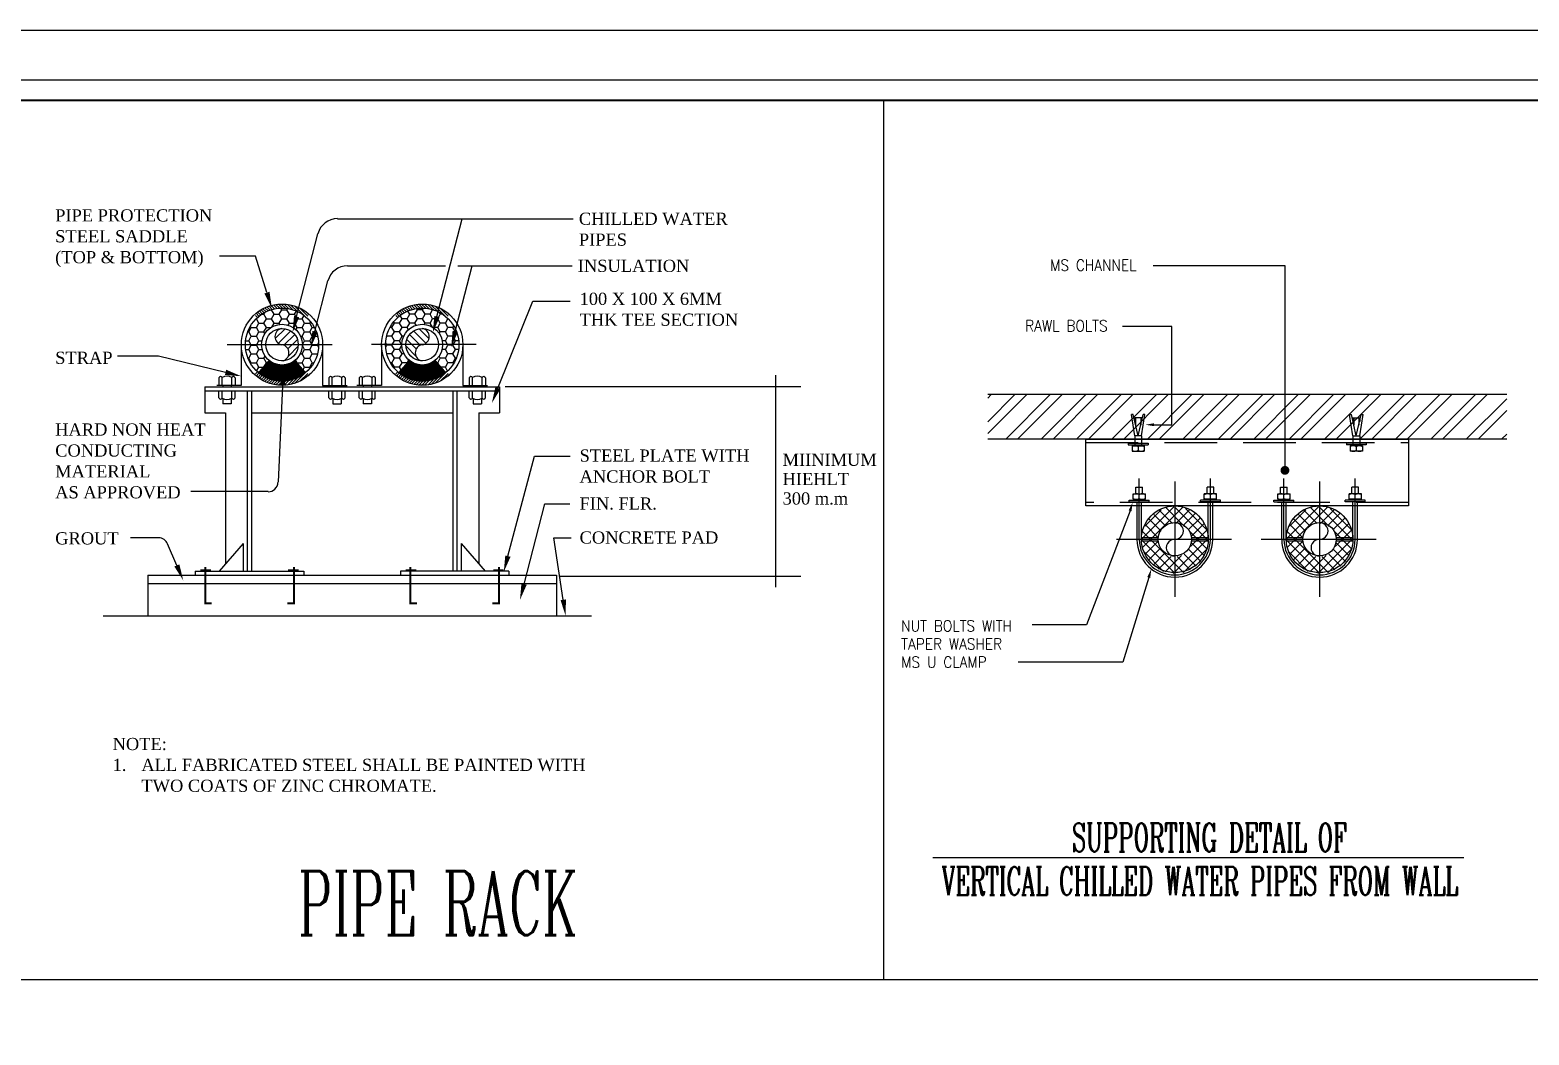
# Model space of a CAD drawing. Extents: x -730 to 2784, y 160 to 852.
# Drawn here: x -718.36 to -704.08, y 188.6 to 198.18 of the extents above; entities that cross this region are included whole.
import ezdxf
from ezdxf.enums import TextEntityAlignment as Align

# ---------------------------------------------------------------- set-up
doc = ezdxf.new("R2010")
doc.units = 0
doc.header["$MEASUREMENT"] = 0
for name, pattern in [('CENTER', [50.8, 31.75, -6.35, 6.35, -6.35]), ('DASHED', [0.75, 0.5, -0.25]), ('HIDDEN', [0.375, 0.25, -0.125]), ('MCEN1', [1.75, 1, -0.75])]:
    doc.linetypes.add(name, pattern=pattern)
for name, color, linetype in [('04_AC-R.DUCT', 6, 'Continuous'), ('1', 1, 'Continuous'), ('14', 14, 'Continuous'), ('6', 6, 'Continuous'), ('7', 7, 'Continuous'), ('fram', 252, 'Continuous'), ('M-DET-DRWG', 2, 'Continuous'), ('M-DET-TEXT', 3, 'Continuous'), ('M_HV_TABLE', 140, 'Continuous'), ('M_HV_TEXT', 7, 'Continuous'), ('WALL', 4, 'Continuous')]:
    doc.layers.add(name, color=color, linetype=linetype)
doc.layers.add('2', color=2, linetype='Continuous', lineweight=25)
doc.layers.add('3', color=3, linetype='Continuous', lineweight=25)
doc.styles.add('MOST', font='romanc.shx')
doc.styles.add('RT1', font='ROMANS', dxfattribs={"width": 0.9})
doc.styles.get("Standard").update_dxf_attribs({"font": 'TIMES.TTF'})

# ---------------------------------------------------------------- blocks, each defined once
blk = doc.blocks.new('*X309')
at = {"color": 0}
for p, q in [((345.08, 337.13), (351.18, 343.23)), ((345.08, 334.48), (353.84, 343.23)), ((345.08, 342.43), (345.88, 343.23)), ((349.14, 333.23), (359.14, 343.23)), ((351.79, 333.23), (361.79, 343.23)), ((357.09, 333.23), (367.09, 343.23)), ((359.75, 333.23), (369.75, 343.23)), ((365.05, 333.23), (375.05, 343.23)), ((367.7, 333.23), (377.7, 343.23)), ((373, 333.23), (383, 343.23)), ((375.65, 333.23), (385.65, 343.23)), ((380.96, 333.23), (390.96, 343.23)), ((383.61, 333.23), (393.61, 343.23)), ((388.91, 333.23), (398.91, 343.23)), ((391.56, 333.23), (401.56, 343.23)), ((396.87, 333.23), (406.87, 343.23)), ((399.52, 333.23), (409.52, 343.23)), ((404.82, 333.23), (414.82, 343.23)), ((407.47, 333.23), (417.47, 343.23)), ((412.78, 333.23), (422.78, 343.23)), ((415.43, 333.23), (425.43, 343.23)), ((420.73, 333.23), (430.73, 343.23)), ((423.38, 333.23), (433.38, 343.23)), ((428.69, 333.23), (438.69, 343.23)), ((431.34, 333.23), (441.34, 343.23)), ((436.64, 333.23), (446.64, 343.23)), ((439.29, 333.23), (449.29, 343.23)), ((444.6, 333.23), (454.6, 343.23)), ((447.25, 333.23), (457.25, 343.23)), ((452.55, 333.23), (461.64, 342.32)), ((455.2, 333.23), (461.64, 339.67)), ((460.51, 333.23), (461.64, 334.36))]:
    blk.add_line(p, q, dxfattribs=at)
blk = doc.blocks.new('*X308')
at = {"color": 0}
for p, q in [((74.41, 507.16), (81.59, 514.34)), ((74.59, 505.21), (83.54, 514.17)), ((75.08, 509.95), (78.8, 513.67)), ((79.79, 509.94), (77.11, 512.61)), ((81.3, 510.55), (78.38, 513.47)), ((84.04, 509.93), (79.9, 514.07)), ((89.4, 506.69), (81.75, 514.34)), ((82.08, 510.59), (85.12, 513.62)), ((83.73, 510.12), (86.44, 512.82)), ((89.03, 509.18), (84.24, 513.97)), ((84.87, 509.14), (87.54, 511.8)), ((83.78, 499.58), (74.64, 508.72)), ((78.18, 507.3), (75.23, 510.26)), ((78.74, 508.86), (76.06, 511.54)), ((89.13, 504.84), (84.99, 508.98)), ((85.36, 505.38), (89.06, 509.09)), ((85.56, 507.7), (88.42, 510.56)), ((81.9, 499.35), (74.41, 506.84)), ((75.13, 503.63), (78.16, 506.67)), ((75.93, 502.31), (78.63, 505.02)), ((81.46, 499.36), (89.39, 507.29)), ((88.53, 503.32), (85.61, 506.24)), ((79.31, 499.81), (74.87, 504.25)), ((76.95, 501.22), (79.61, 503.88)), ((78.19, 500.33), (81.05, 503.19)), ((79.67, 499.69), (83.37, 503.39)), ((85.32, 500.17), (82.36, 503.12)), ((83.81, 499.59), (89.16, 504.94)), ((86.61, 501), (83.92, 503.68)), ((87.67, 502.05), (85, 504.73))]:
    blk.add_line(p, q, dxfattribs=at)
blk = doc.blocks.new('*X290')
at = {"color": 0}
for p, q in [((107.16, 172.63), (109.6, 175.07)), ((107.92, 171.52), (110.94, 174.54)), ((109.29, 171.02), (111.93, 173.66)), ((110.28, 170.14), (112.6, 172.46)), ((110.38, 168.36), (112.8, 170.79)), ((109.18, 167.17), (109.3, 167.29))]:
    blk.add_line(p, q, dxfattribs=at)
blk = doc.blocks.new('*X292')
at = {"color": 0}
for p, q in [((78.3, 170.22), (78.8, 170.73)), ((78.48, 169.69), (79.19, 170.4)), ((78.87, 169.38), (79.59, 170.1)), ((79.29, 169.09), (80.01, 169.81)), ((88.03, 167.93), (90.56, 170.46)), ((89.23, 168.43), (91.17, 170.37)), ((91.24, 169.72), (91.5, 169.99)), ((79.72, 168.82), (80.45, 169.55)), ((80.17, 168.56), (80.92, 169.31)), ((80.65, 168.33), (81.41, 169.09)), ((81.14, 168.12), (81.92, 168.89)), ((81.66, 167.93), (82.46, 168.73)), ((82.2, 167.76), (83.03, 168.59)), ((82.77, 167.62), (83.64, 168.49)), ((83.37, 167.52), (84.28, 168.43)), ((84, 167.44), (84.97, 168.41)), ((84.68, 167.41), (85.72, 168.45)), ((85.4, 167.42), (86.55, 168.57)), ((86.18, 167.5), (87.49, 168.81)), ((87.05, 167.66), (88.64, 169.25))]:
    blk.add_line(p, q, dxfattribs=at)
blk = doc.blocks.new('*X291')
at = {"color": 0}
for p, q in [((102.47, 177.54), (102.5, 177.54)), ((102.5, 177.54), (102.54, 177.6)), ((103.12, 176.45), (102.5, 177.54)), ((103.79, 178.62), (104.37, 178.62)), ((104.37, 178.62), (104.68, 179.15)), ((105, 177.54), (104.37, 178.62)), ((104.37, 176.45), (105, 177.54)), ((105, 177.54), (106.25, 177.54)), ((106, 179.7), (106.25, 179.7)), ((106.25, 179.7), (106.3, 179.79)), ((106.87, 178.62), (106.25, 179.7)), ((106.25, 177.54), (106.87, 178.62)), ((106.87, 176.45), (106.25, 177.54)), ((106.87, 178.62), (108.12, 178.62)), ((108.12, 178.62), (108.75, 179.7)), ((108.75, 177.54), (108.12, 178.62)), ((108.12, 176.45), (108.75, 177.54)), ((108.75, 179.7), (108.49, 180.15)), ((108.75, 179.7), (110, 179.7)), ((108.75, 177.54), (110, 177.54)), ((110, 179.7), (110.2, 180.04)), ((110.62, 178.62), (110, 179.7)), ((110, 177.54), (110.62, 178.62)), ((110.62, 176.45), (110, 177.54)), ((110.62, 178.62), (111.87, 178.62)), ((111.87, 178.62), (112.34, 179.43)), ((112.5, 177.54), (111.87, 178.62)), ((111.87, 176.45), (112.5, 177.54)), ((112.5, 177.54), (113.75, 177.54)), ((113.75, 177.54), (114.22, 178.35)), ((114.37, 176.45), (113.75, 177.54)), ((100.38, 174.29), (100.62, 174.29)), ((100.62, 174.29), (101.25, 175.37)), ((101.25, 173.21), (100.62, 174.29)), ((101.25, 175.37), (101.05, 175.71)), ((101.25, 175.37), (102.5, 175.37)), ((102.5, 175.37), (103.12, 176.45)), ((103.12, 174.29), (102.5, 175.37)), ((102.5, 173.21), (103.12, 174.29)), ((103.12, 176.45), (104.37, 176.45)), ((103.12, 174.29), (104.37, 174.29)), ((105, 175.37), (104.37, 176.45)), ((104.37, 174.29), (105, 175.37)), ((104.62, 173.87), (104.37, 174.29)), ((105, 175.37), (106.13, 175.37)), ((106.31, 175.48), (106.87, 176.45)), ((106.87, 176.45), (108.12, 176.45)), ((108.31, 176.13), (108.12, 176.45)), ((110.32, 175.92), (110.62, 176.45)), ((110.62, 176.45), (111.87, 176.45)), ((112.5, 175.37), (111.87, 176.45)), ((112.19, 174.84), (112.5, 175.37)), ((112.5, 175.37), (113.75, 175.37)), ((113.75, 175.37), (114.37, 176.45)), ((114.37, 174.29), (113.75, 175.37)), ((113.75, 173.21), (114.37, 174.29)), ((114.37, 176.45), (115.62, 176.45)), ((114.37, 174.29), (115.62, 174.29)), ((115.62, 176.45), (115.82, 176.8)), ((116.25, 175.37), (115.62, 176.45)), ((115.62, 174.29), (116.25, 175.37)), ((116.25, 173.21), (115.62, 174.29)), ((116.25, 175.37), (116.76, 175.37)), ((117.5, 173.21), (117.55, 173.3)), ((99.87, 172.12), (100.62, 172.12)), ((99.89, 169.96), (100.62, 169.96)), ((100.62, 172.12), (101.25, 173.21)), ((101.25, 171.04), (100.62, 172.12)), ((100.62, 169.96), (101.25, 171.04)), ((101.25, 168.87), (100.62, 169.96)), ((101.25, 173.21), (102.5, 173.21)), ((101.25, 171.04), (102.5, 171.04)), ((103.12, 172.12), (102.5, 173.21)), ((102.5, 171.04), (103.12, 172.12)), ((103.12, 169.96), (102.5, 171.04)), ((102.5, 168.87), (103.12, 169.96)), ((103.12, 172.12), (103.91, 172.12)), ((103.12, 169.96), (103.96, 169.96)), ((113.37, 173.21), (113.75, 173.21)), ((114.37, 172.12), (113.75, 173.21)), ((113.75, 168.87), (114.37, 169.96)), ((113.81, 171.15), (114.37, 172.12)), ((114.37, 169.96), (113.81, 170.94)), ((114.37, 172.12), (115.62, 172.12)), ((114.37, 169.96), (115.62, 169.96)), ((115.62, 172.12), (116.25, 173.21)), ((116.25, 171.04), (115.62, 172.12)), ((115.62, 169.96), (116.25, 171.04)), ((116.25, 168.87), (115.62, 169.96)), ((116.25, 173.21), (117.5, 173.21)), ((116.25, 171.04), (117.5, 171.04)), ((117.62, 172.99), (117.5, 173.21)), ((117.5, 171.04), (117.8, 171.57)), ((117.79, 170.53), (117.5, 171.04)), ((100.46, 167.79), (100.62, 167.79)), ((100.62, 167.79), (101.25, 168.87)), ((101.25, 166.71), (100.62, 167.79)), ((101.12, 166.48), (101.25, 166.71)), ((101.25, 168.87), (102.5, 168.87)), ((101.25, 166.71), (102.5, 166.71)), ((103.12, 167.79), (102.5, 168.87)), ((102.5, 166.71), (103.12, 167.79)), ((103.12, 165.63), (102.5, 166.71)), ((103.12, 167.79), (104.37, 167.79)), ((104.37, 167.79), (104.69, 168.33)), ((105, 166.71), (104.37, 167.79)), ((104.37, 165.63), (105, 166.71)), ((105, 166.71), (106.25, 166.71)), ((106.25, 166.71), (106.31, 166.82)), ((106.87, 165.63), (106.25, 166.71)), ((108.12, 165.63), (108.44, 166.17)), ((110.62, 165.63), (110.21, 166.35)), ((111.87, 165.63), (112.5, 166.71)), ((112.5, 166.71), (112.11, 167.39)), ((112.5, 166.71), (113.75, 166.71)), ((113.27, 168.87), (113.75, 168.87)), ((114.37, 167.79), (113.75, 168.87)), ((113.75, 166.71), (114.37, 167.79)), ((114.37, 165.63), (113.75, 166.71)), ((114.37, 167.79), (115.62, 167.79)), ((115.62, 167.79), (116.25, 168.87)), ((116.25, 166.71), (115.62, 167.79)), ((115.62, 165.63), (116.25, 166.71)), ((116.25, 168.87), (117.5, 168.87)), ((116.25, 166.71), (116.64, 166.71)), ((117.5, 168.87), (117.54, 168.94)), ((117.51, 168.85), (117.5, 168.87)), ((102.57, 164.67), (103.12, 165.63)), ((103.12, 165.63), (104.37, 165.63)), ((104.14, 163.46), (104.37, 163.46)), ((105, 164.54), (104.37, 165.63)), ((104.37, 163.46), (105, 164.54)), ((104.49, 163.26), (104.37, 163.46)), ((105, 164.54), (106.25, 164.54)), ((106.25, 164.54), (106.87, 165.63)), ((106.87, 163.46), (106.25, 164.54)), ((106.32, 162.5), (106.87, 163.46)), ((106.87, 165.63), (108.12, 165.63)), ((106.87, 163.46), (108.12, 163.46)), ((108.75, 164.54), (108.12, 165.63)), ((108.12, 163.46), (108.75, 164.54)), ((108.75, 162.38), (108.12, 163.46)), ((108.62, 162.15), (108.75, 162.38)), ((108.75, 164.54), (110, 164.54)), ((108.75, 162.38), (110, 162.38)), ((110, 164.54), (110.62, 165.63)), ((110.62, 163.46), (110, 164.54)), ((110, 162.38), (110.62, 163.46)), ((110.08, 162.24), (110, 162.38)), ((110.62, 165.63), (111.87, 165.63)), ((110.62, 163.46), (111.87, 163.46)), ((112.5, 164.54), (111.87, 165.63)), ((111.87, 163.46), (112.5, 164.54)), ((112.24, 162.83), (111.87, 163.46)), ((112.5, 164.54), (113.75, 164.54)), ((113.75, 164.54), (114.37, 165.63)), ((114.13, 163.89), (113.75, 164.54)), ((114.37, 165.63), (115.62, 165.63)), ((115.75, 165.41), (115.62, 165.63))]:
    blk.add_line(p, q, dxfattribs=at)

msp = doc.modelspace()

# ---------------------------------------------------------------- linework, layer by layer
at = {"layer": '04_AC-R.DUCT', "color": 0, "ltscale": 50}
msp.add_line((-710.227, 189.123), (-710.227, 197.506), dxfattribs=at)
at = {"layer": '1'}
for p, q in [((-707.836, 194.307, 3.921), (-707.868, 194.509, 3.921)), ((-707.852, 194.509, 3.921), (-707.868, 194.509, 3.921)), ((-707.805, 194.307, 3.921), (-707.852, 194.509, 3.921)), ((-707.836, 194.477, 3.921), (-707.836, 194.443, 3.921)), ((-707.773, 194.477, 3.921), (-707.836, 194.477, 3.921)), ((-707.829, 194.477, 3.921), (-707.829, 194.41, 3.921)), ((-707.805, 194.307, 3.921), (-707.757, 194.509, 3.921)), ((-707.78, 194.477, 3.921), (-707.78, 194.41, 3.921)), ((-707.773, 194.307, 3.921), (-707.741, 194.509, 3.921)), ((-707.773, 194.477, 3.921), (-707.773, 194.443, 3.921)), ((-707.741, 194.509, 3.921), (-707.757, 194.509, 3.921)), ((-705.758, 194.307, 3.921), (-705.79, 194.509, 3.921)), ((-705.79, 194.509, 3.921), (-705.773, 194.509, 3.921)), ((-705.726, 194.307, 3.921), (-705.773, 194.509, 3.921)), ((-705.758, 194.477, 3.921), (-705.694, 194.477, 3.921)), ((-705.758, 194.477, 3.921), (-705.758, 194.443, 3.921)), ((-705.75, 194.477, 3.921), (-705.75, 194.41, 3.921)), ((-705.726, 194.307, 3.921), (-705.679, 194.509, 3.921)), ((-705.702, 194.477, 3.921), (-705.702, 194.41, 3.921)), ((-705.694, 194.307, 3.921), (-705.662, 194.509, 3.921)), ((-705.694, 194.477, 3.921), (-705.694, 194.443, 3.921)), ((-705.679, 194.509, 3.921), (-705.662, 194.509, 3.921)), ((-707.773, 194.307, 3.921), (-707.836, 194.307, 3.921)), ((-707.836, 194.307, 3.921), (-707.836, 194.213, 3.921)), ((-707.773, 194.307, 3.921), (-707.773, 194.213, 3.921)), ((-705.758, 194.307, 3.921), (-705.758, 194.213, 3.921)), ((-705.758, 194.307, 3.921), (-705.694, 194.307, 3.921)), ((-705.694, 194.307, 3.921), (-705.694, 194.213, 3.921)), ((-707.815, 193.321, 3.921), (-707.815, 193.679, 3.921)), ((-707.773, 193.321, 3.921), (-707.773, 193.679, 3.921)), ((-707.137, 193.321, 3.921), (-707.137, 193.679, 3.921)), ((-707.094, 193.319, 3.921), (-707.094, 193.679, 3.921)), ((-706.437, 193.321, 3.921), (-706.437, 193.679, 3.921)), ((-706.394, 193.321, 3.921), (-706.394, 193.679, 3.921)), ((-705.758, 193.321, 3.921), (-705.758, 193.679, 3.921)), ((-705.715, 193.319, 3.921), (-705.715, 193.679, 3.921)), ((-707.772, 193.337, 3.921), (-707.613, 193.337, 3.921)), ((-707.772, 193.305, 3.921), (-707.613, 193.305, 3.921)), ((-707.296, 193.337, 3.921), (-707.137, 193.337, 3.921)), ((-707.296, 193.305, 3.921), (-707.137, 193.305, 3.921)), ((-706.394, 193.337, 3.921), (-706.234, 193.337, 3.921)), ((-706.394, 193.305, 3.921), (-706.234, 193.305, 3.921)), ((-705.918, 193.337, 3.921), (-705.758, 193.337, 3.921)), ((-705.918, 193.305, 3.921), (-705.758, 193.305, 3.921))]:
    msp.add_line(p, q, dxfattribs=at)
at = {"layer": '1', "linetype": 'DASHED'}
for p, q in [((-707.826, 193.755, 3.921), (-707.826, 193.818, 3.921)), ((-707.826, 193.818, 3.921), (-707.762, 193.818, 3.921)), ((-707.762, 193.755, 3.921), (-707.762, 193.818, 3.921)), ((-707.083, 193.818, 3.921), (-707.147, 193.818, 3.921)), ((-707.147, 193.755, 3.921), (-707.147, 193.818, 3.921)), ((-707.083, 193.755, 3.921), (-707.083, 193.818, 3.921)), ((-706.447, 193.818, 3.921), (-706.384, 193.818, 3.921)), ((-706.447, 193.755, 3.921), (-706.447, 193.818, 3.921)), ((-706.384, 193.755, 3.921), (-706.384, 193.818, 3.921)), ((-705.705, 193.818, 3.921), (-705.768, 193.818, 3.921)), ((-705.768, 193.755, 3.921), (-705.768, 193.818, 3.921)), ((-705.705, 193.755, 3.921), (-705.705, 193.818, 3.921))]:
    msp.add_line(p, q, dxfattribs=at)
at = {"layer": '1', "linetype": 'CENTER'}
for p, q in [((-707.794, 193.321, 3.921), (-707.794, 193.901, 3.921)), ((-707.115, 193.319, 3.921), (-707.115, 193.901, 3.921)), ((-706.415, 193.321, 3.921), (-706.415, 193.901, 3.921)), ((-705.737, 193.319, 3.921), (-705.737, 193.901, 3.921))]:
    msp.add_line(p, q, dxfattribs=at)
at = {"layer": '1'}
for centre in [(-707.455, 193.321, 3.921), (-706.076, 193.321, 3.921)]:
    msp.add_circle(centre, 0.318, dxfattribs=at)
for centre in [(-707.455, 193.321, 3.921), (-706.076, 193.321, 3.921)]:
    msp.add_arc(centre, 0.361, 180.2909, 359.7091, dxfattribs=at)
at = {"layer": '1', "linetype": 'CENTER'}
for centre in [(-707.455, 193.321, 3.921), (-706.076, 193.321, 3.921)]:
    msp.add_arc(centre, 0.339, 180.2909, 359.7091, dxfattribs=at)
at = {"layer": '14'}
for centre, start, end in [((-707.453, 193.4, 3.921), 268.6816, 91.3184), ((-706.074, 193.4, 3.921), 268.6816, 91.3184), ((-707.457, 193.241, 3.921), 88.6816, 271.3184), ((-706.078, 193.241, 3.921), 88.6816, 271.3184)]:
    msp.add_arc(centre, 0.0796, start, end, dxfattribs=at)
at = {"layer": '2'}
for p, q in [((-708.303, 194.275, 3.921), (-705.228, 194.275, 3.921)), ((-708.303, 193.639, 3.921), (-708.303, 194.275, 3.921)), ((-705.228, 194.275, 3.921), (-705.228, 193.639, 3.921)), ((-705.228, 193.639, 3.921), (-708.303, 193.639, 3.921))]:
    msp.add_line(p, q, dxfattribs=at)
at = {"layer": '2', "linetype": 'DASHED'}
for p, q in [((-708.303, 194.244, 3.921), (-705.228, 194.244, 3.921)), ((-705.228, 193.671, 3.921), (-708.303, 193.671, 3.921))]:
    msp.add_line(p, q, dxfattribs=at)
at = {"layer": '2', "linetype": 'CENTER'}
for p, q in [((-707.455, 193.871, 3.921), (-707.455, 192.771, 3.921)), ((-706.076, 193.871, 3.921), (-706.076, 192.771, 3.921)), ((-706.915, 193.319, 3.921), (-708.011, 193.319, 3.921)), ((-705.536, 193.319, 3.921), (-706.633, 193.319, 3.921))]:
    msp.add_line(p, q, dxfattribs=at)
at = {"layer": '3'}
for p, q in [((-707.66, 195.932, 3.921), (-706.406, 195.932, 3.921)), ((-706.406, 195.932, 3.921), (-706.406, 193.978, 3.921)), ((-707.484, 195.35, 3.921), (-707.952, 195.35, 3.921)), ((-707.484, 194.413, 3.921), (-707.484, 195.35, 3.921)), ((-711.261, 194.884), (-711.261, 192.864)), ((-713.836, 194.777), (-711.018, 194.777)), ((-707.652, 194.413, 3.921), (-707.484, 194.413, 3.921)), ((-707.881, 193.592, 3.921), (-708.296, 192.507, 3.921)), ((-713.321, 192.971), (-711.018, 192.971)), ((-707.703, 192.957, 3.921), (-707.949, 192.149, 3.921)), ((-708.296, 192.507, 3.921), (-708.815, 192.507, 3.921)), ((-707.949, 192.149, 3.921), (-708.946, 192.149, 3.921))]:
    msp.add_line(p, q, dxfattribs=at)
at = {"layer": '3', "linetype": 'DASHED'}
for p, q in [((-707.9, 194.236, 3.921), (-707.709, 194.236, 3.921)), ((-707.9, 194.236, 3.921), (-707.9, 194.221, 3.921)), ((-707.709, 194.236, 3.921), (-707.709, 194.221, 3.921)), ((-705.821, 194.236, 3.921), (-705.821, 194.221, 3.921)), ((-705.631, 194.236, 3.921), (-705.821, 194.236, 3.921)), ((-705.631, 194.236, 3.921), (-705.631, 194.221, 3.921)), ((-707.9, 194.221, 3.921), (-707.709, 194.221, 3.921)), ((-707.863, 194.213, 3.921), (-707.746, 194.213, 3.921)), ((-707.863, 194.213, 3.921), (-707.863, 194.16, 3.921)), ((-707.863, 194.16, 3.921), (-707.746, 194.16, 3.921)), ((-707.805, 194.213, 3.921), (-707.805, 194.16, 3.921)), ((-707.746, 194.213, 3.921), (-707.746, 194.16, 3.921)), ((-705.631, 194.221, 3.921), (-705.821, 194.221, 3.921)), ((-705.784, 194.213, 3.921), (-705.784, 194.16, 3.921)), ((-705.668, 194.213, 3.921), (-705.784, 194.213, 3.921)), ((-705.668, 194.16, 3.921), (-705.784, 194.16, 3.921)), ((-705.726, 194.213, 3.921), (-705.726, 194.16, 3.921)), ((-705.668, 194.213, 3.921), (-705.668, 194.16, 3.921)), ((-707.89, 193.679, 3.921), (-707.89, 193.694, 3.921)), ((-707.89, 193.694, 3.921), (-707.699, 193.694, 3.921)), ((-707.89, 193.679, 3.921), (-707.699, 193.679, 3.921)), ((-707.852, 193.702, 3.921), (-707.852, 193.755, 3.921)), ((-707.852, 193.755, 3.921), (-707.736, 193.755, 3.921)), ((-707.852, 193.702, 3.921), (-707.736, 193.702, 3.921)), ((-707.794, 193.702, 3.921), (-707.794, 193.755, 3.921)), ((-707.736, 193.702, 3.921), (-707.736, 193.755, 3.921)), ((-707.699, 193.679, 3.921), (-707.699, 193.694, 3.921)), ((-707.02, 193.694, 3.921), (-707.211, 193.694, 3.921)), ((-707.211, 193.679, 3.921), (-707.211, 193.694, 3.921)), ((-707.02, 193.679, 3.921), (-707.211, 193.679, 3.921)), ((-707.057, 193.755, 3.921), (-707.174, 193.755, 3.921)), ((-707.174, 193.702, 3.921), (-707.174, 193.755, 3.921)), ((-707.057, 193.702, 3.921), (-707.174, 193.702, 3.921)), ((-707.115, 193.702, 3.921), (-707.115, 193.755, 3.921)), ((-707.057, 193.702, 3.921), (-707.057, 193.755, 3.921)), ((-707.02, 193.679, 3.921), (-707.02, 193.694, 3.921)), ((-706.511, 193.694, 3.921), (-706.32, 193.694, 3.921)), ((-706.511, 193.679, 3.921), (-706.511, 193.694, 3.921)), ((-706.511, 193.679, 3.921), (-706.32, 193.679, 3.921)), ((-706.474, 193.755, 3.921), (-706.357, 193.755, 3.921)), ((-706.474, 193.702, 3.921), (-706.474, 193.755, 3.921)), ((-706.474, 193.702, 3.921), (-706.357, 193.702, 3.921)), ((-706.415, 193.702, 3.921), (-706.415, 193.755, 3.921)), ((-706.357, 193.702, 3.921), (-706.357, 193.755, 3.921)), ((-706.32, 193.679, 3.921), (-706.32, 193.694, 3.921)), ((-705.641, 193.694, 3.921), (-705.832, 193.694, 3.921)), ((-705.832, 193.679, 3.921), (-705.832, 193.694, 3.921)), ((-705.641, 193.679, 3.921), (-705.832, 193.679, 3.921)), ((-705.678, 193.755, 3.921), (-705.795, 193.755, 3.921)), ((-705.795, 193.702, 3.921), (-705.795, 193.755, 3.921)), ((-705.678, 193.702, 3.921), (-705.795, 193.702, 3.921)), ((-705.737, 193.702, 3.921), (-705.737, 193.755, 3.921)), ((-705.678, 193.702, 3.921), (-705.678, 193.755, 3.921)), ((-705.641, 193.679, 3.921), (-705.641, 193.694, 3.921))]:
    msp.add_line(p, q, dxfattribs=at)
at = {"layer": '3', "const_width": 0.0424, "elevation": 3.921}
msp.add_lwpolyline([(-706.427, 193.978, 1), (-706.385, 193.978, 1)], format="xyb", close=True, dxfattribs=at)
at = {"layer": '3', "linetype": 'DASHED'}
for centre, start, end in [((-707.834, 194.155, 3.921), 59.4898, 120.5102), ((-707.834, 194.217, 3.921), 239.4898, 300.5102), ((-707.775, 194.155, 3.921), 59.4898, 120.5102), ((-707.775, 194.217, 3.921), 239.4898, 300.5102), ((-705.755, 194.155, 3.921), 59.4898, 120.5102), ((-705.755, 194.217, 3.921), 239.4898, 300.5102), ((-705.697, 194.155, 3.921), 59.4898, 120.5102), ((-705.697, 194.217, 3.921), 239.4898, 300.5102), ((-707.823, 193.697, 3.921), 59.4898, 120.5102), ((-707.823, 193.759, 3.921), 239.4898, 300.5102), ((-707.765, 193.697, 3.921), 59.4898, 120.5102), ((-707.765, 193.759, 3.921), 239.4898, 300.5102), ((-707.144, 193.697, 3.921), 59.4898, 120.5102), ((-707.144, 193.759, 3.921), 239.4898, 300.5102), ((-707.086, 193.697, 3.921), 59.4898, 120.5102), ((-707.086, 193.759, 3.921), 239.4898, 300.5102), ((-706.445, 193.697, 3.921), 59.4898, 120.5102), ((-706.445, 193.759, 3.921), 239.4898, 300.5102), ((-706.386, 193.697, 3.921), 59.4898, 120.5102), ((-706.386, 193.759, 3.921), 239.4898, 300.5102), ((-705.766, 193.697, 3.921), 59.4898, 120.5102), ((-705.766, 193.759, 3.921), 239.4898, 300.5102), ((-705.707, 193.697, 3.921), 59.4898, 120.5102), ((-705.707, 193.759, 3.921), 239.4898, 300.5102)]:
    msp.add_arc(centre, 0.0574, start, end, dxfattribs=at)
at = {"layer": '3'}
for points in [[(-707.652, 194.399, 3.921), (-707.652, 194.427, 3.921), (-707.737, 194.413, 3.921)], [(-707.895, 193.596, 3.921), (-707.868, 193.588, 3.921), (-707.857, 193.673, 3.921)], [(-707.717, 192.961, 3.921), (-707.69, 192.953, 3.921), (-707.678, 193.038, 3.921)]]:
    msp.add_solid(points, dxfattribs=at)
at = {"layer": '6'}
for centre in [(-707.455, 193.321, 3.921), (-706.076, 193.321, 3.921)]:
    msp.add_circle(centre, 0.159, dxfattribs=at)
at = {"layer": '7'}
for p, q in [((-704.293, 194.7, 3.921), (-709.238, 194.7, 3.921)), ((-704.293, 194.275, 3.921), (-709.238, 194.275, 3.921))]:
    msp.add_line(p, q, dxfattribs=at)
at = {"layer": 'fram'}
msp.add_line((-665.384, 197.698), (-729.43, 197.698), dxfattribs=at)
for points in [[(-729.907, 198.175), (-664.907, 198.175), (-664.907, 160.175), (-729.907, 160.175)], [(-672.961, 197.698), (-729.43, 197.698), (-729.43, 160.652), (-672.961, 160.652)]]:
    msp.add_lwpolyline(points, close=True, dxfattribs=at)
at = {"layer": 'M-DET-DRWG', "color": 12, "linetype": 'MCEN1'}
for p, q in [((-716.482, 195.176), (-715.443, 195.176)), ((-714.11, 195.176), (-715.138, 195.176))]:
    msp.add_line(p, q, dxfattribs=at)
at = {"layer": 'M-DET-DRWG'}
for p, q in [((-716.349, 195.176), (-716.349, 194.788)), ((-715.574, 195.176), (-715.574, 194.788)), ((-715.012, 195.176), (-715.012, 194.788)), ((-714.237, 195.176), (-714.237, 194.788)), ((-716.697, 194.774), (-716.697, 194.527)), ((-716.697, 194.774), (-713.889, 194.774)), ((-716.697, 194.735), (-713.889, 194.735)), ((-716.349, 194.788), (-716.583, 194.788)), ((-716.292, 194.735), (-716.292, 193.017)), ((-716.253, 194.735), (-716.253, 193.017)), ((-715.574, 194.788), (-715.339, 194.788)), ((-715.012, 194.788), (-715.247, 194.788)), ((-714.333, 194.735), (-714.333, 193.017)), ((-714.294, 194.735), (-714.294, 193.017)), ((-714.237, 194.788), (-714.003, 194.788)), ((-713.889, 194.774), (-713.889, 194.527)), ((-716.697, 194.527), (-716.499, 194.527)), ((-716.447, 194.613), (-716.524, 194.613)), ((-716.499, 194.527), (-716.499, 193.085)), ((-716.253, 194.527), (-714.333, 194.527)), ((-715.476, 194.613), (-715.398, 194.613)), ((-715.11, 194.613), (-715.188, 194.613)), ((-714.139, 194.613), (-714.062, 194.613)), ((-714.087, 194.527), (-713.889, 194.527)), ((-714.087, 194.527), (-714.087, 193.085)), ((-717.24, 192.978), (-717.24, 192.591)), ((-717.24, 192.978), (-713.346, 192.978)), ((-713.346, 192.978), (-713.346, 192.591)), ((-717.24, 192.9), (-713.346, 192.9)), ((-717.666, 192.591), (-713.012, 192.591))]:
    msp.add_line(p, q, dxfattribs=at)
at = {"layer": 'M-DET-DRWG', "linetype": 'Continuous'}
for p, q in [((-716.563, 194.86), (-716.563, 194.793)), ((-716.408, 194.86), (-716.408, 194.793)), ((-715.514, 194.86), (-715.514, 194.793)), ((-715.36, 194.86), (-715.36, 194.793)), ((-715.227, 194.86), (-715.227, 194.793)), ((-715.072, 194.86), (-715.072, 194.793)), ((-714.178, 194.86), (-714.178, 194.793)), ((-714.023, 194.86), (-714.023, 194.793)), ((-716.563, 194.669), (-716.563, 194.735)), ((-716.524, 194.662), (-716.524, 194.613)), ((-716.447, 194.662), (-716.447, 194.613)), ((-716.408, 194.669), (-716.408, 194.735)), ((-715.514, 194.669), (-715.514, 194.735)), ((-715.476, 194.662), (-715.476, 194.613)), ((-715.398, 194.662), (-715.398, 194.613)), ((-715.36, 194.669), (-715.36, 194.735)), ((-715.227, 194.669), (-715.227, 194.735)), ((-715.188, 194.662), (-715.188, 194.613)), ((-715.11, 194.662), (-715.11, 194.613)), ((-715.072, 194.669), (-715.072, 194.735)), ((-714.178, 194.669), (-714.178, 194.735)), ((-714.139, 194.662), (-714.139, 194.613)), ((-714.062, 194.662), (-714.062, 194.613)), ((-714.023, 194.669), (-714.023, 194.735))]:
    msp.add_line(p, q, dxfattribs=at)
at = {"layer": 'M-DET-DRWG', "color": 10, "linetype": 'Continuous'}
for p, q in [((-716.531, 194.793), (-716.531, 194.863)), ((-716.44, 194.793), (-716.44, 194.863)), ((-715.483, 194.793), (-715.483, 194.863)), ((-715.391, 194.793), (-715.391, 194.863)), ((-715.195, 194.793), (-715.195, 194.863)), ((-715.103, 194.793), (-715.103, 194.863)), ((-714.146, 194.793), (-714.146, 194.863)), ((-714.055, 194.793), (-714.055, 194.863)), ((-716.531, 194.665), (-716.531, 194.735)), ((-716.524, 194.788), (-716.524, 194.774)), ((-716.447, 194.788), (-716.447, 194.774)), ((-716.44, 194.665), (-716.44, 194.735)), ((-715.483, 194.665), (-715.483, 194.735)), ((-715.476, 194.788), (-715.476, 194.774)), ((-715.398, 194.788), (-715.398, 194.774)), ((-715.391, 194.665), (-715.391, 194.735)), ((-715.195, 194.665), (-715.195, 194.735)), ((-715.188, 194.788), (-715.188, 194.774)), ((-715.11, 194.788), (-715.11, 194.774)), ((-715.103, 194.665), (-715.103, 194.735)), ((-714.146, 194.665), (-714.146, 194.735)), ((-714.139, 194.788), (-714.139, 194.774)), ((-714.062, 194.788), (-714.062, 194.774)), ((-714.055, 194.665), (-714.055, 194.735))]:
    msp.add_line(p, q, dxfattribs=at)
at = {"layer": 'M-DET-DRWG', "color": 12}
for p, q in [((-716.331, 193.28), (-716.559, 193.017)), ((-716.331, 193.28), (-716.331, 193.017)), ((-714.255, 193.28), (-714.255, 193.017)), ((-714.255, 193.28), (-714.027, 193.017)), ((-716.787, 193.017), (-716.787, 192.978)), ((-716.787, 193.017), (-715.753, 193.017)), ((-715.753, 193.017), (-715.753, 192.978)), ((-714.833, 193.017), (-714.833, 192.978)), ((-713.799, 193.017), (-714.833, 193.017)), ((-713.799, 193.017), (-713.799, 192.978))]:
    msp.add_line(p, q, dxfattribs=at)
at = {"layer": 'M-DET-DRWG', "const_width": 0.155}
for points in [[(-716.139, 194.971, 0.374335), (-715.783, 194.971, -2.160555)], [(-714.803, 194.971, 0.374335), (-714.447, 194.971, -2.160555)]]:
    msp.add_lwpolyline(points, format="xyb", dxfattribs=at)
at = {"layer": 'M-DET-DRWG', "color": 12, "const_width": 0.0194}
for points in [[(-716.738, 193.025), (-716.637, 193.025)], [(-715.803, 193.025), (-715.904, 193.025)], [(-714.783, 193.025), (-714.682, 193.025)], [(-713.848, 193.025), (-713.949, 193.025)]]:
    msp.add_lwpolyline(points, dxfattribs=at)
at = {"layer": 'M-DET-DRWG', "color": 12, "linetype": 'HIDDEN', "const_width": 0.0194}
for points in [[(-716.693, 193.058), (-716.693, 192.71), (-716.63, 192.71)], [(-715.847, 193.058), (-715.847, 192.71), (-715.91, 192.71)], [(-714.739, 193.058), (-714.739, 192.71), (-714.676, 192.71)], [(-713.893, 193.058), (-713.893, 192.71), (-713.956, 192.71)]]:
    msp.add_lwpolyline(points, dxfattribs=at)
at = {"layer": 'M-DET-DRWG'}
for centre, radius in [((-715.961, 195.176), 0.387), ((-715.961, 195.176), 0.349), ((-714.625, 195.176), 0.387), ((-714.625, 195.176), 0.349), ((-715.961, 195.176), 0.194), ((-715.961, 195.176), 0.155), ((-714.625, 195.176), 0.194), ((-714.625, 195.176), 0.155)]:
    msp.add_circle(centre, radius, dxfattribs=at)
for centre, radius, start, end in [((-715.95, 195.253), 0.0784, 98.6043, 261.3957), ((-714.637, 195.253), 0.0784, 278.6043, 81.3957), ((-715.973, 195.098), 0.0784, 278.6043, 81.3957), ((-714.613, 195.098), 0.0784, 98.6043, 261.3957), ((-716.546, 194.853), 0.0181, 33.9521, 157.267), ((-716.486, 194.785), 0.0901, 59.4868, 120.5132), ((-716.425, 194.853), 0.0181, 22.733, 146.0479), ((-715.498, 194.853), 0.0181, 33.9521, 157.267), ((-715.437, 194.785), 0.0901, 59.4868, 120.5132), ((-715.376, 194.853), 0.0181, 22.733, 146.0479), ((-715.21, 194.853), 0.0181, 33.9521, 157.267), ((-715.149, 194.785), 0.0901, 59.4868, 120.5132), ((-715.088, 194.853), 0.0181, 22.733, 146.0479), ((-714.161, 194.853), 0.0181, 33.9521, 157.267), ((-714.1, 194.785), 0.0901, 59.4868, 120.5132), ((-714.04, 194.853), 0.0181, 22.733, 146.0479), ((-716.546, 194.676), 0.0181, 202.733, 326.0479), ((-716.486, 194.743), 0.0901, 239.4868, 300.5132), ((-716.425, 194.676), 0.0181, 213.9521, 337.267), ((-715.498, 194.676), 0.0181, 202.733, 326.0479), ((-715.437, 194.743), 0.0901, 239.4868, 300.5132), ((-715.376, 194.676), 0.0181, 213.9521, 337.267), ((-715.21, 194.676), 0.0181, 202.733, 326.0479), ((-715.149, 194.743), 0.0901, 239.4868, 300.5132), ((-715.088, 194.676), 0.0181, 213.9521, 337.267), ((-714.161, 194.676), 0.0181, 202.733, 326.0479), ((-714.1, 194.743), 0.0901, 239.4868, 300.5132), ((-714.04, 194.676), 0.0181, 213.9521, 337.267)]:
    msp.add_arc(centre, radius, start, end, dxfattribs=at)
at = {"layer": 'M-DET-TEXT'}
for p, q in [((-715.433, 196.376), (-713.187, 196.376)), ((-714.485, 195.443), (-714.245, 196.376)), ((-715.822, 195.443), (-715.619, 196.232)), ((-716.215, 196.02), (-716.558, 196.02)), ((-716.105, 195.672), (-716.215, 196.02)), ((-715.338, 195.927), (-714.403, 195.927)), ((-714.311, 195.301), (-714.15, 195.927)), ((-714.286, 195.927), (-713.196, 195.927)), ((-715.647, 195.301), (-715.523, 195.783)), ((-713.904, 194.762), (-713.572, 195.591)), ((-713.572, 195.591), (-713.215, 195.591)), ((-717.137, 195.066), (-717.527, 195.066)), ((-716.499, 194.912), (-717.137, 195.066)), ((-715.955, 194.785), (-715.999, 193.864)), ((-713.809, 193.161), (-713.556, 194.112)), ((-713.556, 194.112), (-713.215, 194.112)), ((-716.093, 193.775), (-716.831, 193.775)), ((-713.655, 192.893), (-713.457, 193.66)), ((-713.457, 193.66), (-713.218, 193.66)), ((-717.137, 193.335), (-717.405, 193.335)), ((-716.963, 193.072), (-717.051, 193.278)), ((-713.372, 193.336), (-713.205, 193.336)), ((-713.282, 192.744), (-713.372, 193.336))]:
    msp.add_line(p, q, dxfattribs=at)
for centre, radius, start, end in [((-715.433, 196.185), 0.192, 90, 165.5807), ((-715.338, 195.735), 0.192, 90, 165.5807), ((-716.093, 193.868), 0.0938, 270, 357.262), ((-717.137, 193.241), 0.0938, 23.0672, 90)]:
    msp.add_arc(centre, radius, start, end, dxfattribs=at)
for points in [[(-716.08, 195.68), (-716.129, 195.664), (-716.058, 195.524)], [(-715.797, 195.437), (-715.847, 195.45), (-715.86, 195.293)], [(-714.46, 195.437), (-714.51, 195.45), (-714.524, 195.293)], [(-715.622, 195.295), (-715.672, 195.308), (-715.686, 195.151)], [(-714.286, 195.295), (-714.336, 195.308), (-714.349, 195.151)], [(-716.493, 194.937), (-716.505, 194.887), (-716.349, 194.875)], [(-715.981, 194.786), (-715.93, 194.784), (-715.948, 194.94)], [(-713.88, 194.753), (-713.928, 194.772), (-713.962, 194.619)], [(-713.784, 193.154), (-713.834, 193.167), (-713.848, 193.011)], [(-716.939, 193.082), (-716.987, 193.062), (-716.902, 192.929)], [(-713.63, 192.887), (-713.68, 192.9), (-713.694, 192.743)], [(-713.256, 192.748), (-713.307, 192.74), (-713.259, 192.591)]]:
    msp.add_solid(points, dxfattribs=at)
at = {"layer": 'M_HV_TABLE', "color": 7, "ltscale": 50}
msp.add_line((-673.153, 189.123), (-729.238, 189.123), dxfattribs=at)
at = {"layer": 'M_HV_TEXT', "color": 6}
msp.add_line((-709.759, 190.288, -0.726), (-704.701, 190.288, -0.726), dxfattribs=at)
at = {"layer": 'WALL', "linetype": 'Continuous'}
msp.add_lwpolyline([(-673.153, 197.506, 0.0192, 0.0192, 0), (-729.238, 197.506, 0.0192, 0.0192, 0), (-729.238, 160.844, 0.0192, 0.0192, 0), (-673.153, 160.844, 0.0192, 0.0192, 0)], format="xyseb", close=True, dxfattribs=at)

# ---------------------------------------------------------------- block references
at = {"layer": '1', "xscale": 0.04242201700745341, "yscale": 0.0424220170077092, "zscale": 0.04242201700760731}
for name, p in [('*X309', (-723.877, 180.139, 3.921)), ('*X308', (-710.927, 171.812, 3.921)), ('*X308', (-709.549, 171.812, 3.921))]:
    msp.add_blockref(name, p, dxfattribs=at)
at = {"layer": 'M-DET-DRWG', "color": 12, "yscale": 0.03873702560986203}
for name, p, xscale, zscale in [('*X291', (-720.176, 188.546), 0.03873702560944992, 0.03873702560988763), ('*X291', (-710.41, 188.546), -0.03873702560944992, 0.03873702575177273), ('*X290', (-720.176, 188.546), 0.03873702560944992, 0.03873702560988763), ('*X290', (-710.41, 188.546), -0.03873702560944992, 0.03873702575177273), ('*X292', (-719.248, 188.303), 0.03873702560944992, 0.03873702560988763)]:
    msp.add_blockref(name, p, dxfattribs=dict(at, xscale=xscale, zscale=zscale))
at = {"layer": 'M-DET-DRWG', "color": 10, "xscale": -0.03873702560944992, "yscale": 0.03873702560986203, "zscale": 0.03873702575177273, "rotation": 180}
for p in [(-719.248, 202.048), (-717.911, 202.048)]:
    msp.add_blockref('*X292', p, dxfattribs=at)
at = {"layer": 'M-DET-DRWG', "color": 7, "xscale": 0.03873702560944992, "yscale": 0.03873702560986203, "zscale": 0.03873702560988763}
msp.add_blockref('*X292', (-717.911, 188.303), dxfattribs=at)

# ---------------------------------------------------------------- texts
at = {"layer": '3', "style": 'RT1', "width": 0.9}
for s, height, p in [('MS CHANNEL ', 0.10606, (-708.643, 195.88, 3.921)), ('RAWL BOLTS', 0.1061, (-708.881, 195.303, 3.921)), ('NUT BOLTS WITH', 0.10606, (-710.062, 192.442, 3.921)), ('TAPER WASHER', 0.10606, (-710.062, 192.27, 3.921)), ('MS U CLAMP', 0.1061, (-710.062, 192.098, 3.921))]:
    msp.add_text(s, height=height, dxfattribs=at).set_placement(p)
at = {"layer": 'M-DET-TEXT'}
for s, height, p in [('PIPE PROTECTION', 0.11621, (-718.122, 196.35)), ('CHILLED WATER', 0.11621, (-713.133, 196.318)), ('STEEL SADDLE', 0.11621, (-718.122, 196.151)), ('PIPES', 0.1162, (-713.133, 196.119)), ('(TOP & BOTTOM)', 0.11621, (-718.122, 195.952)), ('INSULATION', 0.1162, (-713.143, 195.869)), ('100 X 100 X 6MM', 0.11621, (-713.126, 195.555)), ('THK TEE SECTION', 0.11621, (-713.126, 195.356)), ('STRAP', 0.1162, (-718.122, 194.993)), ('HARD NON HEAT', 0.11621, (-718.122, 194.309)), ('CONDUCTING', 0.1162, (-718.122, 194.109)), ('STEEL PLATE WITH', 0.11621, (-713.126, 194.061)), ('MIINIMUM', 0.1162, (-711.192, 194.021)), ('MATERIAL', 0.1162, (-718.122, 193.91)), ('ANCHOR BOLT', 0.11621, (-713.126, 193.862)), ('HIEHLT', 0.1162, (-711.192, 193.837)), ('AS APPROVED', 0.11621, (-718.122, 193.711)), ('FIN. FLR.', 0.1162, (-713.126, 193.604)), ('300 m.m', 0.1162, (-711.192, 193.652)), ('GROUT', 0.1162, (-718.122, 193.272)), ('CONCRETE PAD', 0.11621, (-713.126, 193.28)), ('NOTE:', 0.1162, (-717.575, 191.312)), ('1.', 0.1162, (-717.575, 191.113)), ('ALL FABRICATED STEEL SHALL BE PAINTED WITH', 0.11621, (-717.301, 191.113)), ('TWO COATS OF ZINC CHROMATE.', 0.11621, (-717.301, 190.914))]:
    msp.add_text(s, height=height, dxfattribs=at).set_placement(p)
at = {"layer": 'M_HV_TEXT', "color": 6, "style": 'MOST', "width": 0.574045}
for s, p in [(' SUPPORTING DETAIL OF', (-707.178, 190.479, 3.63)), ('VERTICAL CHILLED WATER PIPES FROM WALL', (-707.219, 190.065, 3.63))]:
    msp.add_text(s, height=0.2709, dxfattribs=at).set_placement(p, align=Align.MIDDLE)
msp.add_text('PIPE RACK', height=0.6095, dxfattribs=at).set_placement((-715.809, 189.547))

doc.saveas('drawing.dxf')
